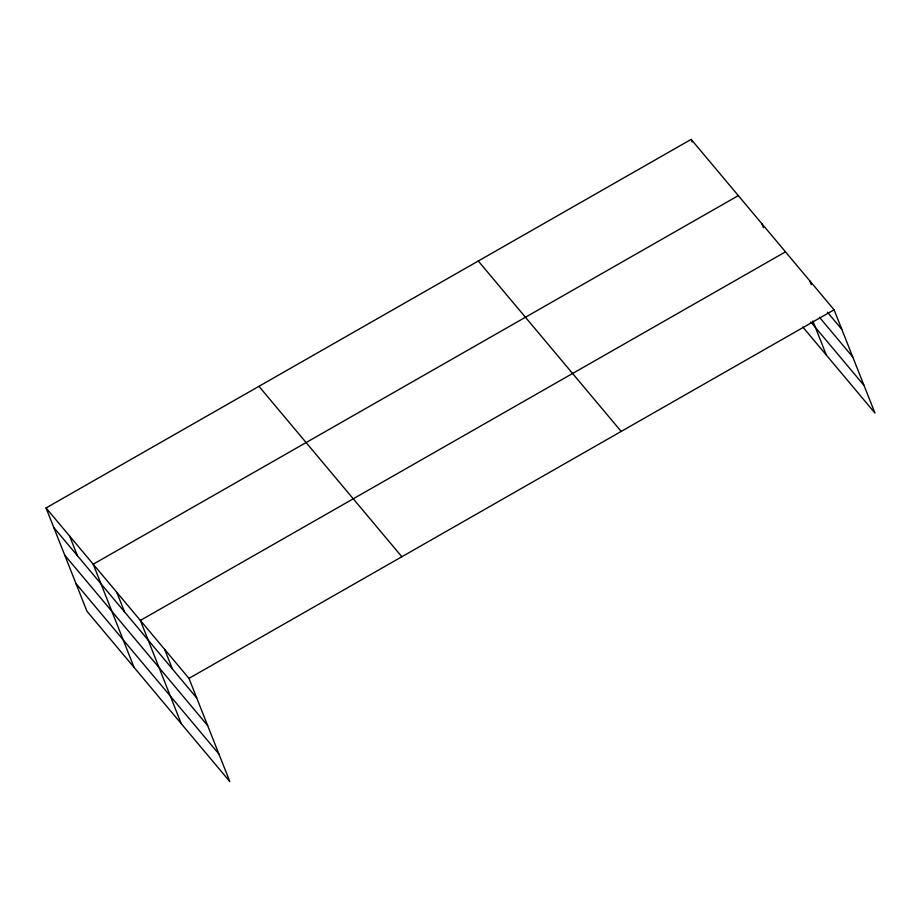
<?xml version="1.0" encoding="UTF-8"?>
<svg xmlns="http://www.w3.org/2000/svg" width="921" height="921" viewBox="0 0 921 921"><rect width="100%" height="100%" fill="white"/><g stroke="black" fill="none" stroke-linecap="round" stroke-linejoin="round"><path stroke-width="1.38" d="M46.05 507.955L188.966 678.374L229.836 781.607L86.919 611.199L46.05 507.955L691.164 139.393L834.081 309.801L874.95 413.045L802.778 326.978M738.32 195.62L93.217 564.193L134.086 667.437M785.486 251.859L140.372 620.432L181.253 723.676M188.966 678.374L834.081 309.801M827.426 312.219L841.829 329.384M819.46 317.296L852.754 356.991M810.894 322.085L864.025 385.439M478.275 261.011L621.191 431.431M258.939 386.325L401.855 556.745M53.798 527.537L196.714 697.957M64.735 555.144L207.651 725.564M75.994 583.592L218.91 754.011M809.778 280.836L811.332 284.75M812.875 321.026L826.356 355.103M761.909 223.745L763.451 227.66M691.164 139.393L692.201 141.995M164.663 649.409L172.423 668.98M116.794 592.318L124.542 611.901M69.628 536.08L77.387 555.662"/></g></svg>
